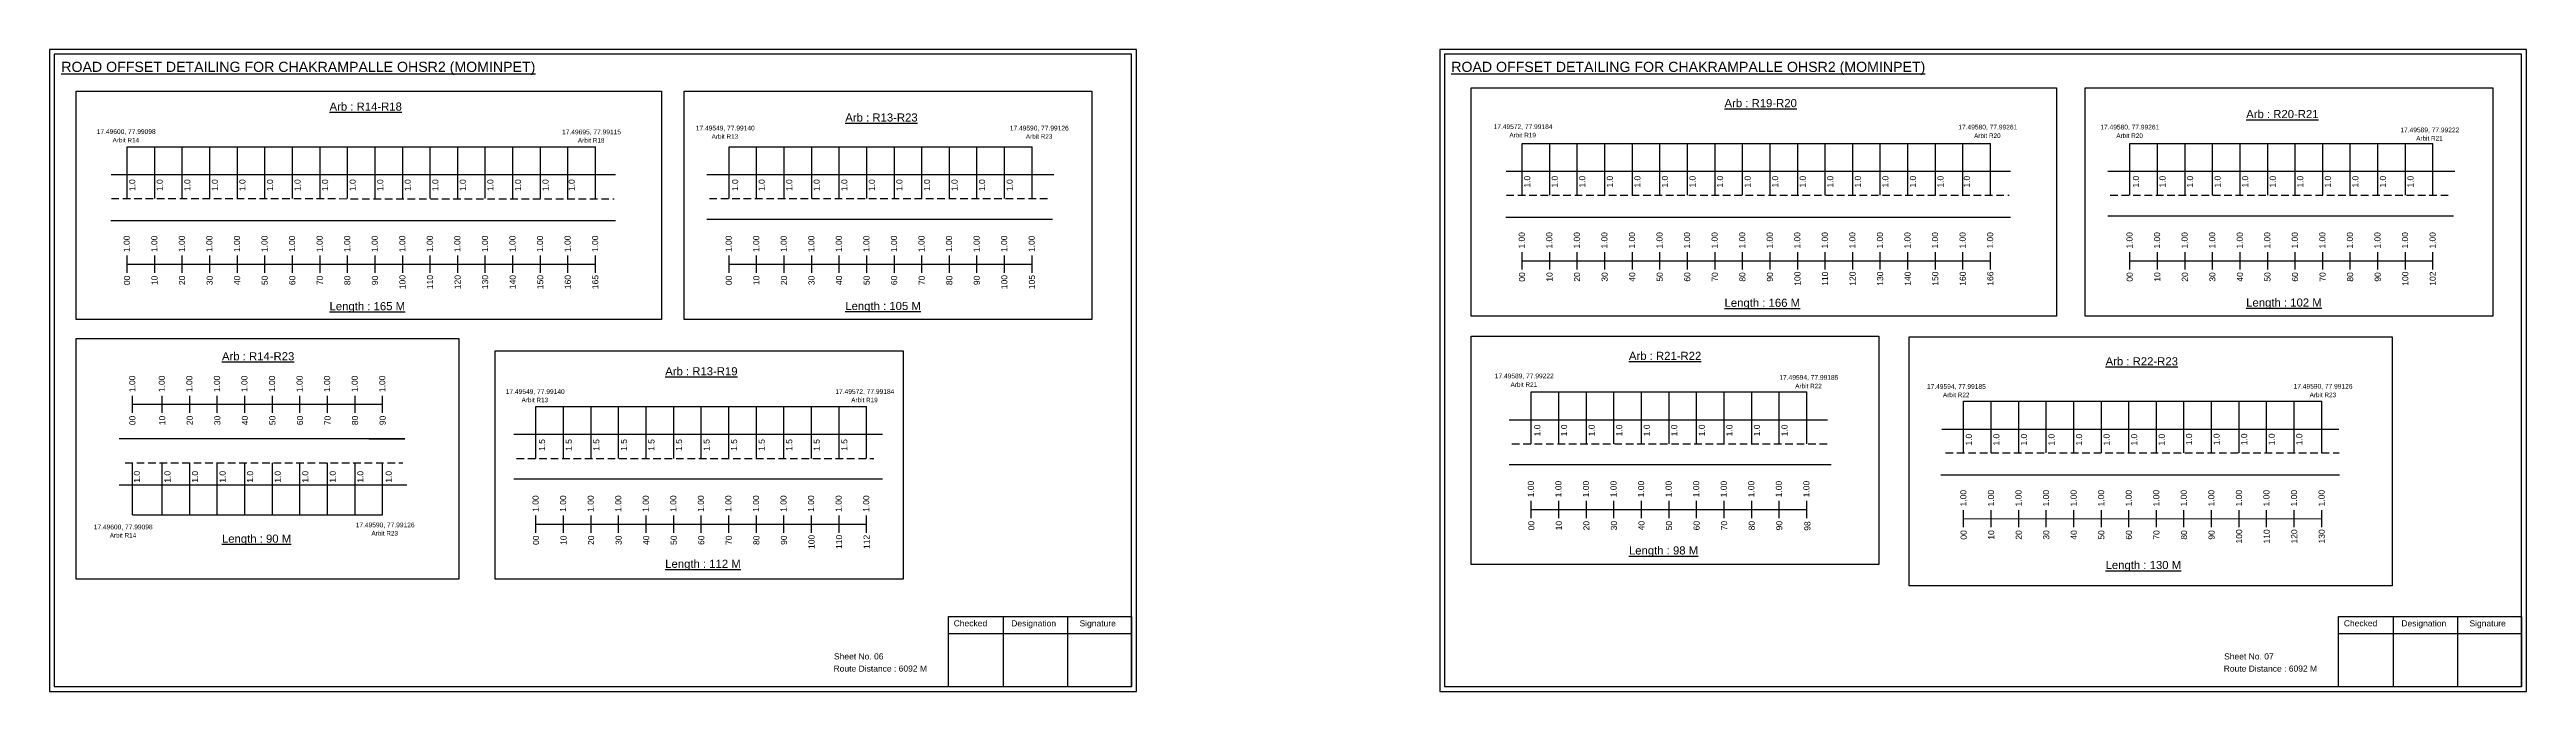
# Model space of a CAD drawing. Header units: inches. Extents: x 664 to 10563, y 382 to 1817.
# Drawn here: x 7312 to 8535, y 384 to 701 of the extents above; entities that cross this region are included whole.
import ezdxf

# ---------------------------------------------------------------- set-up
doc = ezdxf.new("R2010")
doc.units = ezdxf.units.IN
doc.header["$MEASUREMENT"] = 0
doc.linetypes.add('DASHED2', pattern=[0.375, 0.25, -0.125])
for name, color, linetype in [('PDF_Geometry', 7, 'Continuous'), ('PDF_Text', 5, 'Continuous'), ('pipe', 5, 'Continuous')]:
    doc.layers.add(name, color=color, linetype=linetype)
doc.styles.add('PDF Arial', font='arial.ttf')
doc.styles.get("Standard").update_dxf_attribs({"font": 'arial.ttf'})

msp = doc.modelspace()

# ---------------------------------------------------------------- linework, layer by layer
at = {"color": 5}
for p, q in [((7350.4, 652.9), (7581.6, 652.9)), ((7647.5, 652.9), (7797.1, 652.9)), ((8039, 654.6), (8270.2, 654.6)), ((8339, 654.6), (8488.6, 654.6)), ((8043.5, 532), (8179.5, 532)), ((8256.9, 527.4), (8433.7, 527.4)), ((7552.2, 524.8), (7715.4, 524.8)), ((7353.1, 471.4), (7476.5, 471.4))]:
    msp.add_line(p, q, dxfattribs=at)
for p, q in [((7350.4, 627.4), (7350.4, 652.9)), ((7364, 627.4), (7364, 652.9)), ((7377.6, 627.4), (7377.6, 652.9)), ((7391.2, 627.4), (7391.2, 652.9)), ((7404.8, 627.4), (7404.8, 652.9)), ((7418.4, 627.4), (7418.4, 652.9)), ((7432, 627.4), (7432, 652.9)), ((7445.6, 627.4), (7445.6, 652.9)), ((7459.2, 627.4), (7459.2, 652.9)), ((7472.8, 627.4), (7472.8, 652.9)), ((7486.4, 627.4), (7486.4, 652.9)), ((7500, 627.4), (7500, 652.9)), ((7513.6, 627.4), (7513.6, 652.9)), ((7527.2, 627.4), (7527.2, 652.9)), ((7540.8, 627.4), (7540.8, 652.9)), ((7554.4, 627.4), (7554.4, 652.9)), ((7568, 627.4), (7568, 652.9)), ((7581.6, 627.4), (7581.6, 652.9)), ((7647.5, 627.4), (7647.5, 652.9)), ((7661.1, 627.4), (7661.1, 652.9)), ((7674.7, 627.4), (7674.7, 652.9)), ((7688.3, 627.4), (7688.3, 652.9)), ((7701.9, 627.4), (7701.9, 652.9)), ((7715.5, 627.4), (7715.5, 652.9)), ((7729.1, 627.4), (7729.1, 652.9)), ((7742.7, 627.4), (7742.7, 652.9)), ((7756.3, 627.4), (7756.3, 652.9)), ((7769.9, 627.4), (7769.9, 652.9)), ((7783.5, 627.4), (7783.5, 652.9)), ((7797.1, 627.4), (7797.1, 652.9)), ((8039, 629.1), (8039, 654.6)), ((8052.6, 629.1), (8052.6, 654.6)), ((8066.2, 629.1), (8066.2, 654.6)), ((8079.8, 629.1), (8079.8, 654.6)), ((8093.4, 629.1), (8093.4, 654.6)), ((8107, 629.1), (8107, 654.6)), ((8120.6, 629.1), (8120.6, 654.6)), ((8134.2, 629.1), (8134.2, 654.6)), ((8147.8, 629.1), (8147.8, 654.6)), ((8161.4, 629.1), (8161.4, 654.6)), ((8175, 629.1), (8175, 654.6)), ((8188.6, 629.1), (8188.6, 654.6)), ((8202.2, 629.1), (8202.2, 654.6)), ((8215.8, 629.1), (8215.8, 654.6)), ((8229.4, 629.1), (8229.4, 654.6)), ((8243, 629.1), (8243, 654.6)), ((8256.6, 629.1), (8256.6, 654.6)), ((8270.2, 629.1), (8270.2, 654.6)), ((8339, 629.1), (8339, 654.6)), ((8352.6, 629.1), (8352.6, 654.6)), ((8366.2, 629.1), (8366.2, 654.6)), ((8379.8, 629.1), (8379.8, 654.6)), ((8393.4, 629.1), (8393.4, 654.6)), ((8407, 629.1), (8407, 654.6)), ((8420.6, 629.1), (8420.6, 654.6)), ((8434.2, 629.1), (8434.2, 654.6)), ((8447.8, 629.1), (8447.8, 654.6)), ((8461.4, 629.1), (8461.4, 654.6)), ((8475, 629.1), (8475, 654.6)), ((8488.6, 629.1), (8488.6, 654.6)), ((7342.5, 639.3), (7432, 639.3)), ((7432, 639.3), (7581.6, 639.3)), ((7581.6, 639.3), (7591.4, 639.3)), ((7636.6, 639.3), (7807.9, 639.3)), ((8031.1, 641), (8120.6, 641)), ((8120.6, 641), (8270.2, 641)), ((8270.2, 641), (8280, 641)), ((8328.1, 641), (8499.4, 641)), ((7342.3, 616.6), (7591.4, 616.6)), ((7807.2, 617.1), (7636.6, 617.1)), ((8030.9, 618.3), (8280, 618.3)), ((8498.7, 618.8), (8328.1, 618.8)), ((8043.5, 506.4), (8043.5, 532)), ((8057.1, 506.4), (8057.1, 532)), ((8070.7, 506.4), (8070.7, 532)), ((8084.3, 506.4), (8084.3, 532)), ((8097.9, 506.4), (8097.9, 532)), ((8111.5, 506.4), (8111.5, 532)), ((8125.1, 506.4), (8125.1, 532)), ((8138.7, 506.4), (8138.7, 532)), ((8152.3, 506.4), (8152.3, 532)), ((8165.9, 506.4), (8165.9, 532)), ((8179.5, 506.4), (8179.5, 532)), ((8256.9, 501.9), (8256.9, 527.4)), ((8270.5, 501.9), (8270.5, 527.4)), ((8284.1, 501.9), (8284.1, 527.4)), ((8297.7, 501.9), (8297.7, 527.4)), ((8311.3, 501.9), (8311.3, 527.4)), ((8324.9, 501.9), (8324.9, 527.4)), ((8338.5, 501.9), (8338.5, 527.4)), ((8352.1, 501.9), (8352.1, 527.4)), ((8365.7, 501.9), (8365.7, 527.4)), ((8379.3, 502), (8379.3, 527.6)), ((8392.9, 502), (8392.9, 527.6)), ((8406.5, 502), (8406.5, 527.6)), ((8420.1, 502), (8420.1, 527.6)), ((8433.7, 501.9), (8433.7, 527.4)), ((7552.2, 499.2), (7552.2, 524.8)), ((7565.8, 499.2), (7565.8, 524.8)), ((7579.4, 499.2), (7579.4, 524.8)), ((7593, 499.2), (7593, 524.8)), ((7606.6, 499.2), (7606.6, 524.8)), ((7620.2, 499.2), (7620.2, 524.8)), ((7633.8, 499.2), (7633.8, 524.8)), ((7647.4, 499.2), (7647.4, 524.8)), ((7661, 499.2), (7661, 524.8)), ((7674.6, 499.2), (7674.6, 524.8)), ((7688.2, 499.2), (7688.2, 524.8)), ((7701.8, 499.2), (7701.8, 524.8)), ((7715.4, 499.2), (7715.4, 524.8)), ((8032.6, 518.3), (8189.8, 518.3)), ((8246.2, 513.7), (8442.1, 513.7)), ((7487.4, 508.9), (7346.5, 508.9)), ((7469.7, 508.9), (7487.4, 508.9)), ((7541.3, 511.1), (7723.2, 511.1)), ((7353.1, 471.4), (7353.1, 497)), ((7367.7, 471.4), (7367.7, 497)), ((7381.3, 471.4), (7381.3, 497)), ((7394.9, 471.4), (7394.9, 497)), ((7408.5, 471.4), (7408.5, 497)), ((7422.1, 471.4), (7422.1, 497)), ((7435.7, 471.4), (7435.7, 497)), ((7449.3, 471.4), (7449.3, 497)), ((7462.9, 471.4), (7462.9, 497)), ((7476.5, 471.4), (7476.5, 497)), ((8191.6, 496.1), (8032.6, 496.1)), ((8245.7, 491.1), (8442.5, 491.1)), ((7346.5, 486.2), (7378.6, 486.2)), ((7378.6, 486.2), (7488.5, 486.2)), ((7723.2, 488.9), (7541.3, 488.9))]:
    msp.add_line(p, q)
at = {"linetype": 'DASHED2', "ltscale": 15}
for p, q in [((7342.6, 627.4), (7590.8, 627.3)), ((7637.8, 627.4), (7805.5, 627.4)), ((8031.2, 629.1), (8279.4, 629)), ((8329.3, 629.1), (8496.9, 629.1)), ((8033.9, 506.4), (8189.8, 506.4)), ((8248, 501.9), (8442.3, 501.9)), ((7349.5, 497), (7486.5, 497)), ((7542.6, 499.2), (7719, 499.2))]:
    msp.add_line(p, q, dxfattribs=at)
at = {"color": 217, "true_color": 0x93278f}
for p, q in [((7350.4, 590.7), (7350.4, 599.3)), ((7364, 590.7), (7364, 599.3)), ((7377.6, 590.7), (7377.6, 599.3)), ((7391.2, 590.7), (7391.2, 599.3)), ((7404.8, 590.7), (7404.8, 599.3)), ((7418.4, 590.7), (7418.4, 599.3)), ((7432, 590.7), (7432, 599.3)), ((7445.6, 590.7), (7445.6, 599.3)), ((7459.2, 590.7), (7459.2, 599.3)), ((7472.8, 590.7), (7472.8, 599.3)), ((7486.4, 590.7), (7486.4, 599.3)), ((7500, 590.7), (7500, 599.3)), ((7513.6, 590.7), (7513.6, 599.3)), ((7527.2, 590.7), (7527.2, 599.3)), ((7540.8, 590.7), (7540.8, 599.3)), ((7554.4, 590.7), (7554.4, 599.3)), ((7568, 590.7), (7568, 599.3)), ((7581.6, 590.7), (7581.6, 599.3)), ((7647.5, 590.7), (7647.5, 599.3)), ((7661.1, 590.7), (7661.1, 599.3)), ((7674.7, 590.7), (7674.7, 599.3)), ((7688.3, 590.7), (7688.3, 599.3)), ((7701.9, 590.7), (7701.9, 599.3)), ((7715.5, 590.7), (7715.5, 599.3)), ((7729.1, 590.7), (7729.1, 599.3)), ((7742.7, 590.7), (7742.7, 599.3)), ((7756.3, 590.7), (7756.3, 599.3)), ((7769.9, 590.7), (7769.9, 599.3)), ((7783.5, 590.7), (7783.5, 599.3)), ((7797.1, 590.7), (7797.1, 599.3)), ((8039, 592.4), (8039, 600.9)), ((8052.6, 592.4), (8052.6, 600.9)), ((8066.2, 592.4), (8066.2, 600.9)), ((8079.8, 592.4), (8079.8, 600.9)), ((8093.4, 592.4), (8093.4, 600.9)), ((8107, 592.4), (8107, 600.9)), ((8120.6, 592.4), (8120.6, 600.9)), ((8134.2, 592.4), (8134.2, 600.9)), ((8147.8, 592.4), (8147.8, 600.9)), ((8161.4, 592.4), (8161.4, 600.9)), ((8175, 592.4), (8175, 600.9)), ((8188.6, 592.4), (8188.6, 600.9)), ((8202.2, 592.4), (8202.2, 600.9)), ((8215.8, 592.4), (8215.8, 600.9)), ((8229.4, 592.4), (8229.4, 600.9)), ((8243, 592.4), (8243, 600.9)), ((8256.6, 592.4), (8256.6, 600.9)), ((8270.2, 592.4), (8270.2, 600.9)), ((8339, 592.4), (8339, 600.9)), ((8352.6, 592.4), (8352.6, 600.9)), ((8366.2, 592.4), (8366.2, 600.9)), ((8379.8, 592.4), (8379.8, 600.9)), ((8393.4, 592.4), (8393.4, 600.9)), ((8407, 592.4), (8407, 600.9)), ((8420.6, 592.4), (8420.6, 600.9)), ((8434.2, 592.4), (8434.2, 600.9)), ((8447.8, 592.4), (8447.8, 600.9)), ((8461.4, 592.4), (8461.4, 600.9)), ((8475, 592.4), (8475, 600.9)), ((8488.6, 592.4), (8488.6, 600.9)), ((7350.4, 595), (7581.6, 595)), ((7647.5, 595), (7797.1, 595)), ((8039, 596.6), (8270.2, 596.7)), ((8339, 596.6), (8488.6, 596.7)), ((7353.1, 521.6), (7353.1, 530.1)), ((7353.1, 525.9), (7476.5, 525.9)), ((7367.7, 521.6), (7367.7, 530.1)), ((7381.3, 521.6), (7381.3, 530.1)), ((7394.9, 521.6), (7394.9, 530.1)), ((7408.5, 521.6), (7408.5, 530.1)), ((7422.1, 521.6), (7422.1, 530.1)), ((7435.7, 521.6), (7435.7, 530.1)), ((7449.3, 521.6), (7449.3, 530.1)), ((7462.9, 521.6), (7462.9, 530.1)), ((7476.5, 521.6), (7476.5, 530.1)), ((8043.5, 469.7), (8043.5, 478.3)), ((8057.1, 469.7), (8057.1, 478.3)), ((8070.7, 469.7), (8070.7, 478.3)), ((8084.3, 469.7), (8084.3, 478.3)), ((8097.9, 469.7), (8097.9, 478.3)), ((8111.5, 469.7), (8111.5, 478.3)), ((8125.1, 469.7), (8125.1, 478.3)), ((8138.7, 469.7), (8138.7, 478.3)), ((8152.3, 469.7), (8152.3, 478.3)), ((8165.9, 469.7), (8165.9, 478.3)), ((8179.5, 469.7), (8179.5, 478.3)), ((7552.2, 462.5), (7552.2, 471.1)), ((7552.2, 466.8), (7715.4, 466.8)), ((7565.8, 462.5), (7565.8, 471.1)), ((7579.4, 462.5), (7579.4, 471.1)), ((7593, 462.5), (7593, 471.1)), ((7606.6, 462.5), (7606.6, 471.1)), ((7620.2, 462.5), (7620.2, 471.1)), ((7633.8, 462.5), (7633.8, 471.1)), ((7647.4, 462.5), (7647.4, 471.1)), ((7661, 462.5), (7661, 471.1)), ((7674.6, 462.5), (7674.6, 471.1)), ((7688.2, 462.5), (7688.2, 471.1)), ((7701.8, 462.5), (7701.8, 471.1)), ((7715.4, 462.5), (7715.4, 471.1)), ((8043.5, 474), (8179.5, 474)), ((8256.9, 465.2), (8256.9, 473.7)), ((8256.9, 469.4), (8433.7, 469.5)), ((8270.5, 465.2), (8270.5, 473.7)), ((8284.1, 465.2), (8284.1, 473.7)), ((8297.7, 465.2), (8297.7, 473.7)), ((8311.3, 465.2), (8311.3, 473.7)), ((8324.9, 465.2), (8324.9, 473.7)), ((8338.5, 465.2), (8338.5, 473.7)), ((8352.1, 465.2), (8352.1, 473.7)), ((8365.7, 465.2), (8365.7, 473.7)), ((8379.3, 465.2), (8379.3, 473.7)), ((8392.9, 465.2), (8392.9, 473.7)), ((8406.5, 465.2), (8406.5, 473.7)), ((8420.1, 465.2), (8420.1, 473.7)), ((8433.7, 465.2), (8433.7, 473.7))]:
    msp.add_line(p, q, dxfattribs=at)
for points in [[(7325.3, 680.4), (7614.2, 680.4), (7614.2, 567.7), (7325.3, 567.7)], [(7625.4, 680.4), (7826.6, 680.4), (7826.6, 567.7), (7625.4, 567.7)], [(8013.9, 682.1), (8302.8, 682.1), (8302.8, 569.4), (8013.9, 569.4)], [(8316.9, 682.1), (8518.1, 682.1), (8518.1, 569.4), (8316.9, 569.4)], [(7325.3, 558.4), (7514.2, 558.4), (7514.2, 439.6), (7325.3, 439.6)], [(7532.1, 552.2), (7733.4, 552.2), (7733.4, 439.6), (7532.1, 439.6)], [(8013.9, 559.5), (8215.1, 559.5), (8215.1, 446.8), (8013.9, 446.8)]]:
    msp.add_lwpolyline(points, close=True)
at = {"layer": 'PDF_Geometry'}
for points in [[(7312.1, 700.9), (7312.1, 384.2), (7848.6, 384.2), (7848.6, 700.9)], [(7314.4, 698.6), (7314.4, 386.6), (7846.1, 386.6), (7846.1, 698.6)], [(7998.3, 700.9), (7998.3, 384.2), (8534.7, 384.2), (8534.7, 700.9)], [(8000.6, 698.6), (8000.6, 386.6), (8532.3, 386.6), (8532.3, 698.6)]]:
    msp.add_lwpolyline(points, close=True, dxfattribs=at)
at = {"layer": 'PDF_Geometry', "color": 242, "true_color": 0xcc1f26}
for points in [[(7846.1, 386.5), (7755.8, 386.5), (7755.8, 421.2), (7846.1, 421.2)], [(8532.3, 386.5), (8442, 386.5), (8442, 421.2), (8532.3, 421.2)]]:
    msp.add_lwpolyline(points, close=True, dxfattribs=at)
for points in [[(7782.8, 421.2), (7782.8, 386.5)], [(7814.5, 421.2), (7814.5, 386.5)], [(8469, 421.2), (8469, 386.5)], [(8500.7, 421.2), (8500.7, 386.5)], [(7755.8, 412.8), (7846.1, 412.8)], [(8442, 412.8), (8532.3, 412.8)]]:
    msp.add_lwpolyline(points, dxfattribs=at)
at = {"layer": 'pipe', "color": 0}
msp.add_lwpolyline([(8230, 559.2), (8468.4, 559.2), (8468.4, 436.4), (8230, 436.4)], close=True, dxfattribs=at)

# ---------------------------------------------------------------- texts
at = {"color": 242, "true_color": 0xcd2027}
for s, height, p in [('%%UROAD OFFSET DETAILING FOR CHAKRAMPALLE OHSR2 (MOMINPET)', 5, (7317.9, 689.9)), ('%%UROAD OFFSET DETAILING FOR CHAKRAMPALLE OHSR2 (MOMINPET)', 5, (8004, 689.9)), ('%%UArb : R14-R18', 4, (7450.3, 670.8)), ('%%UArb : R19-R20', 4, (8138.9, 672.5)), ('%%UArb : R13-R23', 4, (7704.9, 665.4)), ('%%UArb : R20-R21', 4, (8396.4, 667.1)), ('%%ULength : 165 M', 4, (7450.3, 572.3)), ('%%ULength : 105 M', 4, (7704.9, 572.4)), ('%%ULength : 166 M', 4, (8138.9, 574)), ('%%ULength : 102 M', 4, (8396.4, 574.1)), ('%%UArb : R14-R23', 4, (7397.2, 547.6)), ('%%UArb : R21-R22', 4, (8091.7, 547.8)), ('%%UArb : R13-R19', 4, (7616, 540.2)), ('%%UArb : R22-R23', 4, (8327, 545.1)), ('%%ULength : 90 M', 4, (7397.2, 457.6)), ('%%ULength : 98 M', 4, (8091.7, 451.8)), ('%%ULength : 112 M', 4, (7616, 445.2)), ('%%ULength : 130 M', 4, (8327, 444.6))]:
    msp.add_text(s, height=height, dxfattribs=at).set_placement(p)
at = {"color": 5}
for s, height, p in [('17.49600, 77.99098', 2.34, (7335.4, 659.3)), ('17.49695, 77.99115', 2.34, (7565.1, 659.1)), ('17.49549, 77.99140', 2.34, (7631.1, 661)), ('17.49590, 77.99126', 2.34, (7786.1, 661)), ('17.49572, 77.99184', 2.34, (8024.9, 661.7)), ('17.49580, 77.99261', 2.34, (8254.3, 661.5)), ('17.49580, 77.99261', 2.34, (8324.4, 661.5)), ('17.49589, 77.99222', 2.34, (8472.5, 660.1)), ('Arbit R14', 2.25, (7343.2, 655.1)), ('Arbit R18', 2.25, (7572.9, 655)), ('Arbit R13', 2.25, (7638.9, 656.9)), ('Arbit R23', 2.25, (7794, 656.9)), ('Arbit R19', 2.25, (8032.7, 657.6)), ('Arbit R20', 2.25, (8262.1, 657.3)), ('Arbit R20', 2.25, (8332.3, 657.3)), ('Arbit R21', 2.25, (8480.3, 656)), ('17.49589, 77.99222', 2.34, (8025.5, 538.7)), ('17.49594, 77.99185', 2.34, (8166, 538)), ('17.49549, 77.99140', 2.34, (7537.3, 531)), ('Arbit R13', 2.25, (7545.1, 526.9)), ('17.49572, 77.99184', 2.34, (7700, 531)), ('Arbit R19', 2.25, (7707.8, 526.9)), ('Arbit R21', 2.25, (8033.3, 534.5)), ('Arbit R22', 2.25, (8173.8, 533.8)), ('17.49594, 77.99185', 2.34, (8238.8, 533.5)), ('Arbit R22', 2.25, (8246.7, 529.4)), ('17.49590, 77.99126', 2.34, (8419.8, 533.6)), ('Arbit R23', 2.25, (8427.7, 529.4)), ('17.49600, 77.99098', 2.34, (7333.9, 464.2)), ('17.49590, 77.99126', 2.34, (7463.2, 465.2)), ('Arbit R14', 2.25, (7341.8, 460.1)), ('Arbit R23', 2.25, (7471, 461.1))]:
    msp.add_text(s, height=height, dxfattribs=at).set_placement(p)
for s, p in [('1.0', (7354.4, 631.1)), ('1.0', (7368, 631.1)), ('1.0', (7381.6, 631.1)), ('1.0', (7395.2, 631.1)), ('1.0', (7408.8, 631.1)), ('1.0', (7422.4, 631.1)), ('1.0', (7436, 631.1)), ('1.0', (7449.6, 631.1)), ('1.0', (7463.2, 631.1)), ('1.0', (7476.8, 631.1)), ('1.0', (7490.4, 631.1)), ('1.0', (7504, 631.1)), ('1.0', (7517.6, 631.1)), ('1.0', (7531.2, 631.1)), ('1.0', (7544.8, 631.1)), ('1.0', (7558.4, 631.1)), ('1.0', (7571.3, 631.1)), ('1.0', (7652, 631.1)), ('1.0', (7665.1, 631.1)), ('1.0', (7678.7, 631.1)), ('1.0', (7692.3, 631.1)), ('1.0', (7705.9, 631.1)), ('1.0', (7719.5, 631.1)), ('1.0', (7733.1, 631.1)), ('1.0', (7746.7, 631.1)), ('1.0', (7760.3, 631.1)), ('1.0', (7773.9, 631.1)), ('1.0', (7787.5, 631.1)), ('1.0', (8043, 632.8)), ('1.0', (8056.6, 632.8)), ('1.0', (8070.2, 632.8)), ('1.0', (8083.8, 632.8)), ('1.0', (8097.4, 632.8)), ('1.0', (8111, 632.8)), ('1.0', (8124.6, 632.8)), ('1.0', (8138.2, 632.8)), ('1.0', (8151.8, 632.8)), ('1.0', (8165.4, 632.8)), ('1.0', (8179, 632.8)), ('1.0', (8192.6, 632.8)), ('1.0', (8206.2, 632.8)), ('1.0', (8219.8, 632.8)), ('1.0', (8233.4, 632.8)), ('1.0', (8247, 632.8)), ('1.0', (8260, 632.8)), ('1.0', (8343.5, 632.8)), ('1.0', (8356.6, 632.8)), ('1.0', (8370.2, 632.8)), ('1.0', (8383.8, 632.8)), ('1.0', (8397.4, 632.8)), ('1.0', (8411, 632.8)), ('1.0', (8424.6, 632.8)), ('1.0', (8438.2, 632.8)), ('1.0', (8451.8, 632.8)), ('1.0', (8465.4, 632.8)), ('1.0', (8479, 632.8)), ('1.0', (8048, 510.1)), ('1.0', (8061.2, 510.1)), ('1.0', (8074.8, 510.1)), ('1.0', (8088.4, 510.1)), ('1.0', (8102, 510.1)), ('1.0', (8115.6, 510.1)), ('1.0', (8129.2, 510.1)), ('1.0', (8142.8, 510.1)), ('1.0', (8156.4, 510.1)), ('1.0', (8170, 510.1)), ('1.5', (7556.7, 502.9)), ('1.5', (7569.9, 502.9)), ('1.5', (7583.5, 502.9)), ('1.5', (7597.1, 502.9)), ('1.5', (7610.7, 502.9)), ('1.5', (7624.3, 502.9)), ('1.5', (7637.9, 502.9)), ('1.5', (7651.5, 502.9)), ('1.5', (7665.1, 502.9)), ('1.5', (7678.7, 502.9)), ('1.5', (7692.3, 502.9)), ('1.5', (7705.9, 502.9)), ('1.0', (8261, 505.5)), ('1.0', (8274.6, 505.5)), ('1.0', (8288.2, 505.5)), ('1.0', (8301.8, 505.5)), ('1.0', (8315.4, 505.5)), ('1.0', (8329, 505.5)), ('1.0', (8342.6, 505.5)), ('1.0', (8356.2, 505.5)), ('1.0', (8369.7, 505.7)), ('1.0', (8383.3, 505.7)), ('1.0', (8396.9, 505.7)), ('1.0', (8410.5, 505.7)), ('1.0', (8424.1, 505.7)), ('1.0', (7356.7, 487.2)), ('1.0', (7371.8, 487.2)), ('1.0', (7385.4, 487.2)), ('1.0', (7399, 487.2)), ('1.0', (7412.6, 487.2)), ('1.0', (7426.2, 487.2)), ('1.0', (7439.8, 487.2)), ('1.0', (7453.4, 487.2)), ('1.0', (7467, 487.2)), ('1.0', (7481, 487.2))]:
    msp.add_text(s, height=3, rotation=90).set_placement(p)
at = {"color": 217, "true_color": 0x93278f}
for s, p in [('1.00', (7351.7, 601)), ('1.00', (7365.3, 601)), ('1.00', (7378.9, 601)), ('1.00', (7392.5, 601)), ('1.00', (7406.1, 601)), ('1.00', (7419.7, 601)), ('1.00', (7433.3, 601)), ('1.00', (7446.9, 601)), ('1.00', (7460.5, 601)), ('1.00', (7474.1, 601)), ('1.00', (7487.7, 601)), ('1.00', (7501.3, 601)), ('1.00', (7514.9, 601)), ('1.00', (7528.5, 601)), ('1.00', (7542.1, 601)), ('1.00', (7555.7, 601)), ('1.00', (7569.3, 601)), ('1.00', (7582.9, 601)), ('1.00', (7648.8, 601)), ('1.00', (7662.4, 601)), ('1.00', (7676, 601)), ('1.00', (7689.6, 601)), ('1.00', (7703.2, 601)), ('1.00', (7716.8, 601)), ('1.00', (7730.4, 601)), ('1.00', (7744, 601)), ('1.00', (7757.6, 601)), ('1.00', (7771.2, 601)), ('1.00', (7784.8, 601)), ('1.00', (7798.4, 601)), ('1.00', (8040.3, 602.7)), ('1.00', (8053.9, 602.7)), ('1.00', (8067.5, 602.7)), ('1.00', (8081.1, 602.7)), ('1.00', (8094.7, 602.7)), ('1.00', (8108.3, 602.7)), ('1.00', (8121.9, 602.7)), ('1.00', (8135.5, 602.7)), ('1.00', (8149.1, 602.7)), ('1.00', (8162.7, 602.7)), ('1.00', (8176.3, 602.7)), ('1.00', (8189.9, 602.7)), ('1.00', (8203.5, 602.7)), ('1.00', (8217.1, 602.7)), ('1.00', (8230.7, 602.7)), ('1.00', (8244.3, 602.7)), ('1.00', (8257.9, 602.7)), ('1.00', (8271.5, 602.7)), ('1.00', (8340.3, 602.7)), ('1.00', (8353.9, 602.7)), ('1.00', (8367.5, 602.7)), ('1.00', (8381.1, 602.7)), ('1.00', (8394.7, 602.7)), ('1.00', (8408.3, 602.7)), ('1.00', (8421.9, 602.7)), ('1.00', (8435.5, 602.7)), ('1.00', (8449.1, 602.7)), ('1.00', (8462.7, 602.7)), ('1.00', (8476.3, 602.7)), ('1.00', (8489.9, 602.7)), ('00', (7351.8, 584.7)), ('10', (7365.4, 584.7)), ('20', (7379, 584.7)), ('30', (7392.6, 584.7)), ('40', (7406.2, 584.7)), ('50', (7419.8, 584.7)), ('60', (7433.4, 584.7)), ('70', (7447, 584.7)), ('80', (7460.6, 584.7)), ('90', (7474.2, 584.7)), ('100', (7487.8, 582.7)), ('110', (7501.4, 582.7)), ('120', (7515, 582.7)), ('130', (7528.6, 582.7)), ('140', (7542.2, 582.7)), ('150', (7555.8, 582.7)), ('160', (7569.4, 582.7)), ('165', (7583, 582.7)), ('00', (7648.9, 584.7)), ('10', (7662.5, 584.7)), ('20', (7676.1, 584.7)), ('30', (7689.7, 584.7)), ('40', (7703.3, 584.7)), ('50', (7716.9, 584.7)), ('60', (7730.5, 584.7)), ('70', (7744.1, 584.7)), ('80', (7757.7, 584.7)), ('90', (7771.3, 584.7)), ('100', (7784.9, 582.7)), ('105', (7798.5, 582.7)), ('00', (8040.4, 586.4)), ('10', (8054, 586.4)), ('20', (8067.6, 586.4)), ('30', (8081.2, 586.4)), ('40', (8094.8, 586.4)), ('50', (8108.4, 586.4)), ('60', (8122, 586.4)), ('70', (8135.6, 586.4)), ('80', (8149.2, 586.4)), ('90', (8162.8, 586.4)), ('100', (8176.4, 584.4)), ('110', (8190, 584.4)), ('120', (8203.6, 584.4)), ('130', (8217.2, 584.4)), ('140', (8230.8, 584.4)), ('150', (8244.4, 584.4)), ('160', (8258, 584.4)), ('166', (8271.6, 584.4)), ('00', (8340.4, 586.4)), ('10', (8354, 586.4)), ('20', (8367.6, 586.4)), ('30', (8381.2, 586.4)), ('40', (8394.8, 586.4)), ('50', (8408.4, 586.4)), ('60', (8422, 586.4)), ('70', (8435.6, 586.4)), ('80', (8449.2, 586.4)), ('90', (8462.8, 586.4)), ('100', (8476.4, 584.4)), ('102', (8490, 584.4)), ('1.00', (7354.4, 531.9)), ('1.00', (7369, 531.9)), ('1.00', (7382.6, 531.9)), ('1.00', (7396.2, 531.9)), ('1.00', (7409.8, 531.9)), ('1.00', (7423.4, 531.9)), ('1.00', (7437, 531.9)), ('1.00', (7450.6, 531.9)), ('1.00', (7464.2, 531.9)), ('1.00', (7477.8, 531.9)), ('00', (7354.5, 515.6)), ('10', (7369.2, 515.6)), ('20', (7382.8, 515.6)), ('30', (7396.4, 515.6)), ('40', (7410, 515.6)), ('50', (7423.6, 515.6)), ('60', (7437.2, 515.6)), ('70', (7450.8, 515.6)), ('80', (7464.4, 515.6)), ('90', (7478, 515.6)), ('1.00', (7553.5, 472.8)), ('1.00', (7567.1, 472.8)), ('1.00', (7580.7, 472.8)), ('1.00', (7594.3, 472.8)), ('1.00', (7607.9, 472.8)), ('1.00', (7621.5, 472.8)), ('1.00', (7635.1, 472.8)), ('1.00', (7648.7, 472.8)), ('1.00', (7662.3, 472.8)), ('1.00', (7675.9, 472.8)), ('1.00', (7689.5, 472.8)), ('1.00', (7703.1, 472.8)), ('1.00', (7716.7, 472.8)), ('1.00', (8044.8, 480)), ('1.00', (8058.4, 480)), ('1.00', (8072, 480)), ('1.00', (8085.6, 480)), ('1.00', (8099.2, 480)), ('1.00', (8112.8, 480)), ('1.00', (8126.4, 480)), ('1.00', (8140, 480)), ('1.00', (8153.6, 480)), ('1.00', (8167.2, 480)), ('1.00', (8180.8, 480)), ('1.00', (8258.3, 475.5)), ('1.00', (8271.9, 475.5)), ('1.00', (8285.5, 475.5)), ('1.00', (8299.1, 475.5)), ('1.00', (8312.7, 475.5)), ('1.00', (8326.3, 475.5)), ('1.00', (8339.9, 475.5)), ('1.00', (8353.5, 475.5)), ('1.00', (8367.1, 475.5)), ('1.00', (8380.7, 475.5)), ('1.00', (8394.3, 475.5)), ('1.00', (8407.9, 475.5)), ('1.00', (8421.5, 475.5)), ('1.00', (8435.1, 475.5)), ('00', (8045, 463.7)), ('10', (8058.6, 463.7)), ('20', (8072.2, 463.7)), ('30', (8085.8, 463.7)), ('40', (8099.4, 463.7)), ('50', (8113, 463.7)), ('60', (8126.6, 463.7)), ('70', (8140.2, 463.7)), ('80', (8153.8, 463.7)), ('90', (8167.4, 463.7)), ('98', (8181.3, 463.5)), ('00', (7553.7, 456.5)), ('10', (7567.3, 456.5)), ('20', (7580.9, 456.5)), ('30', (7594.5, 456.5)), ('40', (7608.1, 456.5)), ('50', (7621.7, 456.5)), ('60', (7635.3, 456.5)), ('70', (7648.9, 456.5)), ('80', (7662.5, 456.5)), ('90', (7676.1, 456.5)), ('100', (7689.7, 454.5)), ('110', (7703.3, 454.5)), ('112', (7716.9, 454.5)), ('00', (8258.4, 459.1)), ('10', (8272, 459.1)), ('20', (8285.6, 459.1)), ('30', (8299.2, 459.1)), ('40', (8312.8, 459.1)), ('50', (8326.4, 459.1)), ('60', (8340, 459.1)), ('70', (8353.6, 459.1)), ('80', (8367.2, 459.1)), ('90', (8380.8, 459.1)), ('100', (8394.4, 457.2)), ('110', (8408, 457.2)), ('120', (8421.6, 457.2)), ('130', (8435.2, 457.2))]:
    msp.add_text(s, height=3, rotation=90, dxfattribs=at).set_placement(p)
for s, p in [('Sheet No. 06', (7699.3, 400)), ('Route Distance : 6092 M', (7699.1, 394)), ('Route Distance : 6092 M', (8385.3, 394)), ('Sheet No. 07', (8385.5, 400))]:
    msp.add_text(s, height=3).set_placement(p)
at = {"layer": 'PDF_Text', "color": 7, "attachment_point": 7, "style": 'PDF Arial'}
for s, insert, char_height in [('Checked', (7758.4, 416.3), 3), ('Designation', (7786.8, 415.4), 3.001), ('Signature', (7820.5, 415.4), 3), ('Checked', (8444.6, 416.3), 3), ('Designation', (8473, 415.4), 3.001), ('Signature', (8506.6, 415.4), 3)]:
    msp.add_mtext(s, dxfattribs=dict(at, insert=insert, char_height=char_height))

doc.saveas('drawing.dxf')
